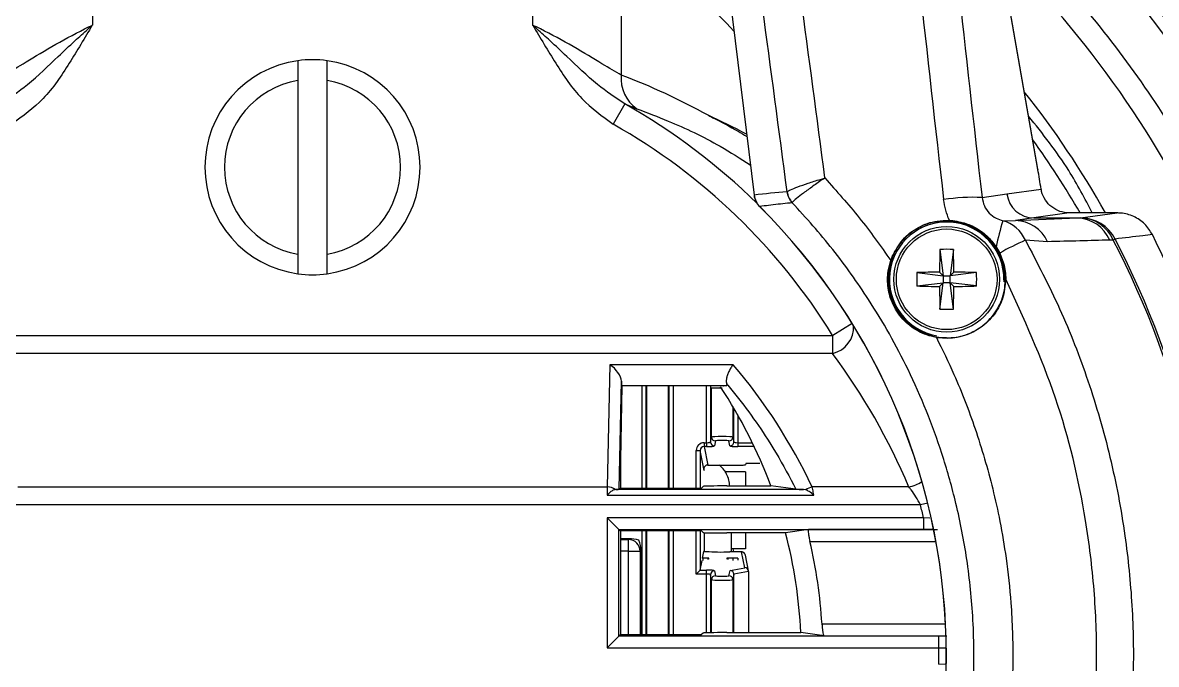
# Model space of a CAD drawing. Extents: x 6 to 134, y 3 to 97.
# Drawn here: x 128.106 to 131.004, y 41.495 to 43.136 of the extents above; entities that cross this region are included whole.
import ezdxf

# ---------------------------------------------------------------- set-up
doc = ezdxf.new("R2010")
doc.units = 0
doc.header["$MEASUREMENT"] = 0
doc.layers.add('OBJECT', color=7, linetype='CONTINUOUS')

msp = doc.modelspace()

# ---------------------------------------------------------------- linework, layer by layer
at = {"layer": 'OBJECT'}
for p, q in [((130.7012, 42.7613), (130.5151, 43.8271)), ((130.7012, 42.7608), (130.5151, 43.8265)), ((129.8638, 43.6049), (129.9755, 42.6952)), ((129.8642, 43.605), (129.9759, 42.6952)), ((128.2837, 43.5581), (128.2837, 43.1302)), ((129.4095, 43.5581), (129.4095, 43.1302)), ((129.6361, 43.4233), (129.6361, 43.0021)), ((128.8091, 43.0389), (128.8091, 42.9884)), ((128.8091, 42.9884), (128.8091, 42.5446)), ((128.8841, 42.5446), (128.8841, 42.9884)), ((129.6449, 42.9286), (129.6155, 42.8766)), ((129.6449, 42.9286), (129.6759, 42.9163)), ((130.7012, 42.7613), (130.7012, 42.7608)), ((130.0597, 42.7039), (130.0601, 42.7041)), ((130.5586, 42.6892), (130.6222, 42.6983)), ((130.6222, 42.6983), (130.7096, 42.7108)), ((129.9755, 42.6952), (129.9759, 42.6952)), ((130.0734, 42.6764), (130.0728, 42.6757)), ((129.9899, 42.6659), (129.9901, 42.666)), ((130.7814, 42.6497), (130.6911, 42.6368)), ((130.9036, 42.6497), (130.7814, 42.6497)), ((130.8106, 42.6372), (130.9036, 42.6497)), ((130.6116, 42.6297), (130.6443, 42.6301)), ((130.6911, 42.6368), (130.6443, 42.6301)), ((130.6443, 42.6301), (130.8017, 42.6368)), ((130.6911, 42.6368), (130.8017, 42.6368)), ((130.8017, 42.6368), (130.8106, 42.6372)), ((130.7261, 42.5761), (130.6692, 42.5799)), ((130.8939, 42.5804), (130.8849, 42.5802)), ((130.8987, 42.5829), (130.8939, 42.5804)), ((131.0041, 42.5744), (130.9941, 42.5945)), ((130.451, 42.5563), (130.4589, 42.4893)), ((130.4852, 42.5563), (130.4774, 42.4893)), ((130.6025, 42.5465), (130.5933, 42.5625)), ((130.5942, 42.5633), (130.6036, 42.5471)), ((128.8841, 42.4941), (128.8841, 42.5446)), ((130.3185, 42.5015), (130.325, 42.5283)), ((130.326, 42.5279), (130.3197, 42.5014)), ((130.325, 42.5283), (130.3285, 42.5375)), ((130.3294, 42.5371), (130.326, 42.5279)), ((130.3287, 42.5381), (130.3285, 42.5375)), ((130.3296, 42.5377), (130.3294, 42.5371)), ((130.6124, 42.5209), (130.6025, 42.5465)), ((130.6036, 42.5471), (130.6135, 42.5213)), ((130.3185, 42.5015), (130.3184, 42.5011)), ((130.3196, 42.501), (130.3197, 42.5014)), ((130.3918, 42.4971), (130.4589, 42.4893)), ((130.4589, 42.4893), (130.4498, 42.4984)), ((130.4865, 42.4984), (130.4774, 42.4893)), ((130.5444, 42.4971), (130.4774, 42.4893)), ((130.6124, 42.5209), (130.6125, 42.5205)), ((130.6181, 42.4804), (130.6125, 42.5205)), ((130.6136, 42.5209), (130.6135, 42.5213)), ((130.3918, 42.4629), (130.4589, 42.4708)), ((130.4498, 42.4616), (130.4589, 42.4708)), ((130.451, 42.4037), (130.4589, 42.4708)), ((130.4589, 42.4893), (130.4589, 42.4708)), ((130.4589, 42.4893), (130.4774, 42.4893)), ((130.4774, 42.4708), (130.4589, 42.4708)), ((130.4774, 42.4708), (130.4774, 42.4893)), ((130.4852, 42.4037), (130.4774, 42.4708)), ((130.4774, 42.4708), (130.4865, 42.4616)), ((130.5444, 42.4629), (130.4774, 42.4708)), ((130.2264, 42.3672), (130.1766, 42.3364)), ((130.3789, 42.3578), (130.379, 42.3577)), ((130.38, 42.3586), (130.3798, 42.3587)), ((127.5167, 42.3364), (130.1766, 42.3364)), ((130.1766, 42.2905), (130.1766, 42.3364)), ((130.1766, 42.2905), (127.5167, 42.2905)), ((129.6069, 42.2617), (129.6004, 41.9489)), ((129.9224, 42.2617), (129.6069, 42.2617)), ((129.6308, 41.9431), (129.6365, 42.2197)), ((129.6379, 42.2077), (129.634, 42.0193)), ((129.6369, 42.2087), (129.6379, 42.2077)), ((129.6369, 42.2087), (129.9061, 42.2087)), ((129.8905, 42.2077), (129.6379, 42.2077)), ((129.6893, 41.9463), (129.6893, 42.2077)), ((129.6993, 42.2077), (129.6993, 41.9463)), ((129.7018, 41.9463), (129.7018, 42.2077)), ((129.7564, 42.2077), (129.7564, 41.9463)), ((129.7589, 41.9463), (129.7589, 42.2077)), ((129.7689, 42.2077), (129.7689, 41.9463)), ((129.8543, 42.0622), (129.8543, 42.2077)), ((129.8643, 42.2077), (129.8643, 42.0639)), ((129.9061, 42.2087), (129.8971, 42.2075)), ((129.8668, 42.0765), (129.8668, 42.2029)), ((129.9214, 42.1547), (129.9214, 42.0765)), ((129.9239, 42.0639), (129.9239, 42.1504)), ((129.9339, 42.1331), (129.9339, 42.0622)), ((129.8478, 42.0622), (129.8543, 42.0622)), ((129.8478, 42.0622), (129.8478, 42.0522)), ((129.8543, 42.0622), (129.8543, 42.0522)), ((129.8643, 42.0639), (129.8668, 42.0765)), ((129.8768, 42.0666), (129.8743, 42.0539)), ((129.9139, 42.0539), (129.9114, 42.0666)), ((129.9214, 42.0765), (129.9239, 42.0639)), ((129.9339, 42.0622), (129.9339, 42.0522)), ((129.9339, 42.0622), (129.9712, 42.0622)), ((129.8278, 42.0421), (129.8378, 42.0421)), ((129.8278, 41.9463), (129.8278, 42.0421)), ((129.8378, 42.0421), (129.8378, 41.9463)), ((129.848, 41.9907), (129.8378, 42.0421)), ((129.8478, 42.0522), (129.8571, 42.005)), ((129.8543, 42.0522), (129.8478, 42.0522)), ((129.976, 42.0522), (129.9339, 42.0522)), ((129.6339, 42.0078), (129.6339, 41.9463)), ((129.8571, 42.005), (129.9437, 42.005)), ((129.9543, 42.009), (129.9537, 42.0059)), ((129.9616, 42.009), (129.9543, 42.009)), ((129.99, 42.009), (129.9616, 42.009)), ((129.848, 41.9915), (129.848, 41.9913)), ((129.954, 41.9879), (129.9004, 41.9879)), ((129.954, 41.9879), (129.954, 41.9515)), ((128.0928, 41.9489), (129.6004, 41.9489)), ((129.6217, 41.9426), (129.6209, 41.9425)), ((130.1016, 41.9426), (129.6217, 41.9426)), ((129.6308, 41.9431), (129.6339, 41.9463)), ((129.6339, 41.9463), (129.8414, 41.9463)), ((129.8456, 41.9505), (129.8414, 41.9463)), ((129.9056, 41.9515), (130.0185, 41.9515)), ((130.0828, 41.9433), (130.0185, 41.9515)), ((130.1078, 41.9415), (130.1016, 41.9426)), ((130.3714, 41.9489), (130.1242, 41.9489)), ((129.6003, 41.928), (130.1285, 41.928)), ((130.4011, 41.9029), (127.2922, 41.9029)), ((130.4195, 41.9075), (130.4011, 41.9029)), ((130.4088, 41.8704), (129.6002, 41.8704)), ((129.6002, 41.8704), (129.6002, 41.5376)), ((129.6002, 41.8704), (129.6302, 41.8404)), ((130.4088, 41.8704), (130.4088, 41.8404)), ((130.4249, 41.8688), (130.4088, 41.8704)), ((129.6302, 41.5676), (129.6302, 41.8404)), ((129.6302, 41.8404), (130.4088, 41.8404)), ((129.6302, 41.8404), (129.6339, 41.8367)), ((129.8414, 41.8367), (129.6339, 41.8367)), ((129.6339, 41.8367), (129.6339, 41.5713)), ((129.6893, 41.5713), (129.6893, 41.8367)), ((129.6993, 41.8367), (129.6993, 41.5713)), ((129.7018, 41.5713), (129.7018, 41.8367)), ((129.7564, 41.8367), (129.7564, 41.5713)), ((129.7589, 41.5713), (129.7589, 41.8367)), ((129.7689, 41.8367), (129.7689, 41.5713)), ((129.8278, 41.7263), (129.8278, 41.8367)), ((129.8378, 41.8367), (129.8378, 41.7364)), ((129.8414, 41.8367), (129.8456, 41.8325)), ((129.8478, 41.8323), (129.8478, 41.7841)), ((130.0563, 41.8315), (129.9056, 41.8315)), ((129.9178, 41.7831), (129.9178, 41.8315)), ((129.954, 41.8315), (129.954, 41.7911)), ((130.1149, 41.8399), (130.0563, 41.8315)), ((130.4348, 41.8399), (130.1149, 41.8399)), ((129.6566, 41.8165), (129.6339, 41.8165)), ((129.6339, 41.8144), (129.6545, 41.8144)), ((129.6545, 41.8144), (129.6566, 41.8165)), ((129.6545, 41.7844), (129.6545, 41.8144)), ((130.1185, 41.8099), (130.4406, 41.8099)), ((129.6545, 41.7844), (129.6339, 41.7844)), ((129.6545, 41.7844), (129.6845, 41.7844)), ((129.6545, 41.5713), (129.6545, 41.7844)), ((129.6866, 41.7865), (129.6845, 41.7844)), ((129.6845, 41.7844), (129.6845, 41.5713)), ((129.6866, 41.5713), (129.6866, 41.7865)), ((129.8438, 41.7665), (129.8473, 41.7841)), ((129.8478, 41.7867), (129.8473, 41.7841)), ((129.8473, 41.7841), (129.855, 41.7841)), ((129.9386, 41.7831), (129.9137, 41.7831)), ((129.9386, 41.7831), (129.915, 41.7831)), ((129.954, 41.7911), (129.9178, 41.7911)), ((129.9436, 41.7827), (129.9386, 41.7831)), ((129.9386, 41.7831), (129.9386, 41.7831)), ((129.9516, 41.7426), (129.9436, 41.7827)), ((129.9614, 41.7344), (129.9534, 41.7747)), ((129.8378, 41.7364), (129.8427, 41.7611)), ((129.8442, 41.7665), (129.8427, 41.7665)), ((129.8442, 41.7665), (129.8442, 41.7611)), ((129.8574, 41.7665), (129.8442, 41.7665)), ((129.8597, 41.7665), (129.8574, 41.7665)), ((129.8574, 41.7665), (129.8574, 41.7636)), ((129.8597, 41.7645), (129.8597, 41.7665)), ((129.9059, 41.7665), (129.9059, 41.7645)), ((129.9083, 41.7665), (129.9059, 41.7665)), ((129.9215, 41.7665), (129.9083, 41.7665)), ((129.9083, 41.7665), (129.9083, 41.7636)), ((129.9142, 41.7356), (129.9516, 41.7426)), ((129.9215, 41.7665), (129.9215, 41.7611)), ((129.9341, 41.7665), (129.9215, 41.7665)), ((129.9341, 41.7665), (129.9341, 41.7616)), ((129.8278, 41.7263), (129.8378, 41.7363)), ((129.8543, 41.7263), (129.8278, 41.7263)), ((129.8378, 41.7363), (129.8543, 41.7363)), ((129.8543, 41.7263), (129.8543, 41.7363)), ((129.8543, 41.576), (129.8543, 41.7263)), ((129.8668, 41.7121), (129.8643, 41.7246)), ((129.8643, 41.7246), (129.8643, 41.5762)), ((129.8668, 41.5763), (129.8668, 41.7121)), ((129.8743, 41.7346), (129.8768, 41.722)), ((129.9114, 41.722), (129.9142, 41.7356)), ((129.9241, 41.7255), (129.9214, 41.7121)), ((129.9214, 41.7121), (129.9214, 41.5765)), ((129.9616, 41.7328), (129.9241, 41.7258)), ((129.9241, 41.5765), (129.9241, 41.7255)), ((129.9616, 41.7324), (129.9616, 41.5765)), ((130.4652, 41.5981), (130.1493, 41.5981)), ((129.6002, 41.5376), (129.6302, 41.5676)), ((129.6302, 41.5676), (129.6339, 41.5713)), ((130.4482, 41.5676), (129.6302, 41.5676)), ((129.6339, 41.5713), (129.8414, 41.5713)), ((129.8456, 41.5755), (129.8414, 41.5713)), ((129.9056, 41.5765), (130.0952, 41.5765)), ((130.1545, 41.5681), (130.0952, 41.5765)), ((130.1545, 41.5681), (130.4659, 41.5681)), ((130.4482, 41.5376), (130.4482, 41.5676)), ((130.4689, 41.5675), (130.4482, 41.5676)), ((130.4659, 41.5681), (130.4659, 41.5822)), ((129.6002, 41.5376), (130.4482, 41.5376)), ((130.4482, 41.5376), (130.4662, 41.5374)), ((130.4646, 41.4956), (130.4482, 41.4954))]:
    msp.add_line(p, q, dxfattribs=at)
at = {"layer": 'OBJECT', "flags": 128}
for points in [[(130.6167, 42.4595), (130.618, 42.475), (130.6124, 42.5209)], [(130.3798, 42.3587), (130.421, 42.3376), (130.442, 42.3323)], [(129.9241, 41.7831), (129.9239, 41.7841), (129.9221, 41.7911)]]:
    msp.add_lwpolyline(points, dxfattribs=at)
at = {"layer": 'OBJECT'}
for radius in [0.135, 0.1287]:
    msp.add_circle((130.4681, 42.48), radius, dxfattribs=at)
for centre, radius, start, end in [((128.8466, 41.5165), 3.0068, 93.8025, 160.2009), ((128.8466, 41.5165), 3.0068, 19.7991, 86.1975), ((128.8466, 41.5165), 2.9067, 20.6331, 58.5533), ((128.8466, 41.5165), 2.901, 20.2713, 58.3816), ((128.8466, 41.5165), 2.7223, 21.7629, 51.3353), ((128.8466, 41.5165), 2.6951, 22.6787, 50.6776), ((128.8466, 41.5165), 2.5186, 24.1756, 45.7698), ((128.8466, 42.7665), 0.275, 97.8375, 262.1625), ((128.8466, 42.7665), 0.275, 82.1625, 97.8375), ((128.8466, 42.7665), 0.275, 277.8375, 82.1625), ((128.8466, 42.7665), 0.225, 99.5941, 260.4059), ((128.8466, 42.7665), 0.225, 279.5941, 80.4059), ((129.7292, 42.9932), 0.0936, 174.5978, 235.279), ((128.8466, 41.5165), 2.3227, 29.2024, 38.4121), ((128.8466, 41.5165), 1.6222, 45.5018, 60.5194), ((128.8466, 41.5165), 1.5624, 31.6547, 60.5194), ((128.8466, 41.5165), 2.2663, 30.0031, 35.6618), ((130.1096, 42.7099), 0.0502, 186.9476, 222.9201), ((130.11, 42.7109), 0.0503, 187.8076, 223.3422), ((130.6915, 42.7066), 0.0698, 186.8424, 269.6829), ((130.0252, 42.7013), 0.05, 187, 225.1267), ((130.0258, 42.7013), 0.0502, 186.9738, 224.6775), ((130.5358, 42.2029), 0.4868, 87.3108, 98.9427), ((128.8461, 41.517), 1.6211, 314.8733, 45.1267), ((128.8461, 41.517), 1.6214, 314.8733, 45.1267), ((130.4681, 42.48), 0.1464, 359.3219, 260.0756), ((130.4681, 42.48), 0.1474, 357.554, 90), ((130.5695, 42.6261), 0.0945, 177.1711, 177.8159), ((131.7872, 42.286), 1.2248, 163.6999, 166.9116), ((130.5875, 42.5437), 0.0894, 23.9138, 74.3397), ((130.6419, 42.5374), 0.0927, 24.6916, 88.5034), ((130.7992, 42.5436), 0.0932, 23.0895, 88.4744), ((130.8081, 42.544), 0.0932, 23.0049, 88.4728), ((130.8102, 42.5378), 0.0994, 27.0034, 89.7483), ((130.9733, 41.8913), 0.7528, 113.8274, 119.4131), ((128.8461, 41.517), 2.3074, 332.557, 27.443), ((128.8461, 41.517), 2.3128, 332.557, 27.443), ((132.5819, 42.482), 2.1322, 178.0047, 179.5614), ((130.4681, 42.228), 0.3287, 87.0143, 92.9857), ((128.3543, 42.482), 2.1322, 0.4386, 1.9953), ((130.5948, 42.5618), 0.00166, 111.7708, 155.6875), ((128.8461, 41.517), 2.4031, 333.8964, 26.1036), ((130.4681, 42.48), 0.15, 157.6297, 171.7872), ((130.3238, 42.5238), 0.00469, 62.0226, 74.4986), ((130.3269, 42.533), 0.00479, 58.4512, 70.7267), ((130.327, 42.5334), 0.00499, 58.4582, 70.2401), ((130.6057, 42.5421), 0.00541, 112.7964, 125.5716), ((128.8466, 42.7665), 0.275, 262.1625, 277.8375), ((130.3193, 42.5049), 0.00387, 257.3439, 274.6428), ((130.3194, 42.5052), 0.00379, 256.939, 274.5988), ((130.4681, 42.48), 0.1474, 166.5865, 255.1951), ((130.7201, 42.48), 0.3287, 177.0143, 182.9857), ((130.4661, 40.3662), 2.1322, 90.4386, 91.9953), ((130.4701, 40.3662), 2.1322, 88.0047, 89.5614), ((130.2161, 42.48), 0.3287, 357.0143, 2.9857), ((130.6142, 42.5177), 0.00371, 101.087, 119.0116), ((130.6143, 42.5174), 0.00356, 100.579, 119.2375), ((130.6189, 42.4759), 0.00456, 87.0285, 99.6449), ((130.4661, 44.5938), 2.1322, 268.0047, 269.5614), ((132.5819, 42.478), 2.1322, 180.4386, 181.9953), ((128.3543, 42.478), 2.1322, 358.0047, 359.5614), ((130.4701, 44.5938), 2.1322, 270.4386, 271.9953), ((130.4681, 42.732), 0.3287, 267.0143, 272.9857), ((130.1621, 42.3567), 0.0678, 282.3522, 4.4531), ((130.3806, 42.357), 0.00188, 113.7891, 156.511), ((130.3807, 42.357), 0.00182, 113.0955, 157.3019), ((130.4701, 42.3266), 0.0287, 168.5229, 170.4272), ((128.8466, 41.5165), 1.25, 20.365, 33.4298), ((129.8743, 42.0639), 0.01, 180.2093, 270.0035), ((129.8768, 42.0766), 0.01, 180.2093, 270.0035), ((129.9114, 42.0766), 0.01, 269.9965, 359.7907), ((129.9139, 42.0639), 0.01, 269.9965, 359.7907), ((129.6005, 41.9132), 0.0357, 55.254, 90.231), ((130.132, 41.9092), 0.0404, 101.2532, 126.9537), ((130.3574, 42.0278), 0.0802, 280.0276, 306.1253), ((128.8466, 41.5165), 1.6018, 12.7647, 13.9591), ((128.8466, 41.5165), 1.25, 2.7513, 14.5959), ((129.6545, 41.7843), 0.03, 0.0817, 89.9183), ((128.8466, 41.5165), 1.3053, 3.5854, 12.989), ((129.9436, 41.7727), 0.00997, 11.3549, 90.1945), ((129.8743, 41.7246), 0.01, 89.9973, 179.7929), ((129.8768, 41.712), 0.01, 89.9973, 179.7929), ((129.9114, 41.712), 0.01, 0.2071, 90.0027), ((128.8466, 41.5165), 1.6018, 359.2455, 0.7545)]:
    msp.add_arc(centre, radius, start, end, dxfattribs=at)
for centre, major_axis, ratio, start_param, end_param in [((132.735, 41.517), (-2.1532, 17.375), 0.121162, 1.424138, 1.488586), ((132.8335, 41.5291), (-2.1536, 17.275), 0.121842, 1.423964, 1.488412), ((128.1738, 41.517), (-2.1532, 17.375), 0.121162, 4.767761, 4.82163), ((128.0752, 41.5049), (-2.1536, 17.275), 0.121842, 4.766665, 4.821455), ((128.1089, 41.5165), (2.4576, 0), 0.964711, 0.739825, 0.828289), ((129.0597, 41.5165), (1.6185, 0), 0.982242, 1.05506, 1.206655), ((129.1905, 41.5165), (1.5813, 0), 0.964711, 1.065189, 1.135104), ((130.6686, 42.5712), (-0.0611, 0.4899), 0.121842, 4.986179, 5.094438), ((130.0912, 41.6699), (1.6505, 0.2027), 0.620494, 1.513741, 1.564438), ((128.8466, 41.2968), (0, 1.666), 0.99455, 5.11451, 5.351434), ((129.6069, 42.2387), (-0.0267, 0.0273), 0.466243, 3.59711, 5.156688), ((128.8466, 41.3299), (0, 1.4321), 0.989236, 5.159305, 5.420806), ((129.6369, 42.2387), (0, 0.03), 0.017455, 2.25771, 3.124139), ((129.8478, 42.0421), (0.0039, -0.0197), 0.995992, 2.946752, 4.516017), ((129.8543, 42.0639), (0.01, 0), 0.17619, 4.712389, 6.265732), ((129.8941, 42.0765), (0.0273, 0), 0.055863, 0.017453, 3.124139), ((129.8941, 42.0665), (0.0173, 0), 0.088095, 0.017453, 3.124139), ((129.9339, 42.0639), (0.01, 0), 0.17619, 3.159046, 4.712389), ((129.8478, 42.0421), (-0.00197, 0.00993), 0.988086, 6.088345, 7.657609), ((129.8543, 42.054), (0.02, 0), 0.088095, 4.712389, 6.265732), ((129.9339, 42.054), (0.02, 0), 0.088095, 3.159046, 4.712389), ((129.6341, 42.0078), (0, 0.015), 0.017455, 0.698132, 1.570796), ((129.8571, 41.995), (0.00195, -0.00985), 0.995992, 2.946752, 4.430935), ((129.9437, 42.0059), (0.01, 0), 0.088095, 4.712389, 6.265732), ((129.8321, 42.1211), (-0.2889, 1.4479), 0.006643, 1.656085, 1.659053), ((129.6007, 41.9029), (0, 0.06), 0.008728, 0.698132, 1.138337), ((129.6008, 41.9431), (0.03, 0), 0.027722, 5.486967, 6.255445), ((129.9056, 41.9505), (0.06, 0), 0.017455, 1.570796, 3.124139), ((129.9056, 41.8325), (0.06, 0), 0.017455, 3.159046, 4.712389), ((129.6716, 41.8015), (0.0334, -0.0079), 0.382382, 1.384788, 2.123396), ((129.6686, 41.7985), (-0.0089, 0.032), 0.489854, 4.198366, 5.029337), ((129.8916, 41.787), (0.05, 0), 0.087489, 3.889355, 5.169274), ((129.9516, 41.7327), (0.00837, -0.00566), 0.980059, 0.622364, 2.15616), ((129.8278, 41.7364), (0.01, 0), 0.087489, 6.195919, 6.265732), ((129.8543, 41.7346), (0.02, 0), 0.087489, 0.017453, 1.570796), ((129.8543, 41.7246), (0.01, 0), 0.174977, 0.017453, 1.570796), ((129.8941, 41.7121), (0.0273, 0), 0.055478, 3.159046, 6.265732), ((129.8941, 41.7221), (0.0173, 0), 0.087489, 3.159046, 6.265732), ((129.9142, 41.7257), (-0.00707, 0.00716), 0.980059, 3.960124, 5.49392), ((129.9137, 41.7235), (0.00828, 0.00762), 0.823569, 5.634131, 5.669611), ((129.952, 41.7307), (0.00637, 0.00872), 0.830676, 5.433881, 5.472402), ((129.9056, 41.5755), (0.06, 0), 0.017455, 1.570796, 3.124139)]:
    msp.add_ellipse(centre, major_axis=major_axis, ratio=ratio, start_param=start_param, end_param=end_param, dxfattribs=at)
for points, knots in [([(126.0849, 42.5456), (126.1187, 42.6294), (126.1869, 42.7985), (126.3193, 43.0406), (126.475, 43.2739), (126.6552, 43.4941), (126.858, 43.698), (127.0805, 43.8818), (127.3199, 44.0429), (127.573, 44.1794), (127.8353, 44.2896), (128.1032, 44.3726), (128.373, 44.4308), (128.5544, 44.4482), (128.6444, 44.4568)], [0, 0, 0, 0, 0.080321, 0.16194, 0.244772, 0.329378, 0.414487, 0.5, 0.585518, 0.670628, 0.755228, 0.838065, 0.919682, 1, 1, 1, 1]), ([(129.0488, 44.4568), (129.1388, 44.4482), (129.3203, 44.4308), (129.59, 44.3726), (129.8579, 44.2896), (130.1203, 44.1794), (130.3734, 44.0429), (130.6128, 43.8818), (130.8353, 43.698), (131.038, 43.4941), (131.2182, 43.2739), (131.3739, 43.0406), (131.5063, 42.7985), (131.5745, 42.6294), (131.6083, 42.5456)], [0, 0, 0, 0, 0.080321, 0.16194, 0.244772, 0.329378, 0.414487, 0.5, 0.585518, 0.670628, 0.755228, 0.838065, 0.919682, 1, 1, 1, 1]), ([(130.3578, 44.0171), (130.448, 43.9586), (130.6292, 43.841), (130.8749, 43.6273), (131.098, 43.3886), (131.292, 43.1256), (131.4574, 42.845), (131.5398, 42.6455), (131.5809, 42.5461)], [0, 0, 0, 0, 0.165461, 0.332207, 0.5, 0.667784, 0.834534, 1, 1, 1, 1]), ([(130.5181, 43.8095), (130.5429, 43.7927), (130.6532, 43.7178), (130.8294, 43.557), (131.0424, 43.3291), (131.2268, 43.0772), (131.3846, 42.8091), (131.4638, 42.6185), (131.5032, 42.5236)], [0, 0, 0, 0, 0.0546, 0.243502, 0.433551, 0.623588, 0.812496, 1, 1, 1, 1]), ([(131.2051, 42.5579), (131.1689, 42.6338), (131.0964, 42.7861), (130.96, 43.0006), (130.8026, 43.2005), (130.6769, 43.3394), (130.5995, 43.4052), (130.5869, 43.416)], [0, 0, 0, 0, 0.236632, 0.474692, 0.713929, 0.953149, 1, 1, 1, 1]), ([(128.0483, 42.9286), (128.0721, 42.9445), (128.1251, 42.98), (128.1843, 43.0389), (128.2359, 43.0869), (128.2642, 43.1127), (128.2789, 43.1259), (128.2826, 43.1292), (128.2835, 43.13), (128.2837, 43.1302)], [0, 0, 0, 0, 0.27983, 0.624286, 0.809772, 0.953387, 0.988094, 0.997832, 1, 1, 1, 1]), ([(128.0571, 43.0021), (128.0723, 43.0109), (128.1042, 43.0293), (128.178, 43.0748), (128.2414, 43.1093), (128.2771, 43.1269), (128.2837, 43.1302)], [0, 0, 0, 0, 0.292814, 0.615698, 0.928629, 1, 1, 1, 1]), ([(128.2837, 43.1302), (128.2836, 43.13), (128.2737, 43.1136), (128.2544, 43.0807), (128.2152, 43.0167), (128.1642, 42.9399), (128.1058, 42.8971), (128.0777, 42.8766)], [0, 0, 0, 0, 0.001834, 0.174122, 0.346362, 0.686143, 1, 1, 1, 1]), ([(129.6449, 42.9286), (129.6212, 42.9445), (129.5681, 42.98), (129.509, 43.0389), (129.4573, 43.0869), (129.4291, 43.1127), (129.4143, 43.1259), (129.4106, 43.1292), (129.4097, 43.13), (129.4095, 43.1302)], [0, 0, 0, 0, 0.27983, 0.624286, 0.809772, 0.953387, 0.988094, 0.997832, 1, 1, 1, 1]), ([(129.6361, 43.0021), (129.6209, 43.0109), (129.589, 43.0293), (129.5152, 43.0748), (129.4518, 43.1093), (129.4161, 43.1269), (129.4095, 43.1302)], [0, 0, 0, 0, 0.292814, 0.615698, 0.928629, 1, 1, 1, 1]), ([(129.4095, 43.1302), (129.4096, 43.13), (129.4195, 43.1136), (129.4388, 43.0807), (129.478, 43.0167), (129.529, 42.9399), (129.5875, 42.8971), (129.6155, 42.8766)], [0, 0, 0, 0, 0.001834, 0.174122, 0.346362, 0.686143, 1, 1, 1, 1]), ([(128.8841, 42.9884), (128.8841, 42.9886), (128.8841, 43.0055), (128.8841, 43.0223), (128.8841, 43.0389)], [0, 0, 0, 0, 0.0137595, 1, 1, 1, 1]), ([(129.6759, 42.9163), (129.7026, 42.9061), (129.7739, 42.8787), (129.8709, 42.8333), (129.9404, 42.7891), (129.966, 42.7728)], [0, 0, 0, 0, 0.273609, 0.732632, 1, 1, 1, 1]), ([(129.8579, 42.8995), (129.8585, 42.8992), (129.8625, 42.8972), (129.8882, 42.8842), (129.9207, 42.8671), (129.9496, 42.8497), (129.9571, 42.8452)], [0, 0, 0, 0, 0.017241, 0.122769, 0.772961, 1, 1, 1, 1]), ([(130.8405, 42.6497), (130.8213, 42.6866), (130.7753, 42.7745), (130.7134, 42.8523), (130.6775, 42.8975)], [0, 0, 0, 0, 0.418647, 1, 1, 1, 1]), ([(130.0601, 42.7041), (130.0624, 42.7055), (130.0669, 42.7084), (130.0866, 42.7162), (130.1132, 42.7256), (130.1379, 42.7335), (130.1526, 42.7379), (130.1564, 42.739), (130.1565, 42.7391)], [0, 0, 0, 0, 0.228126, 0.45619, 0.68593, 0.91858, 0.996838, 1, 1, 1, 1]), ([(130.1565, 42.7391), (130.1564, 42.739), (130.1531, 42.7368), (130.1405, 42.7282), (130.1191, 42.7132), (130.0961, 42.6962), (130.0792, 42.6827), (130.0753, 42.6785), (130.0734, 42.6764)], [0, 0, 0, 0, 0.003163, 0.081336, 0.313863, 0.543601, 0.771772, 1, 1, 1, 1]), ([(130.1565, 42.7391), (130.1865, 42.7057), (130.2467, 42.6386), (130.2989, 42.5651), (130.325, 42.5283)], [0, 0, 0, 0, 0.498582, 1, 1, 1, 1]), ([(130.7814, 42.6497), (130.7734, 42.6505), (130.7573, 42.6521), (130.7359, 42.6643), (130.7194, 42.6822), (130.7119, 42.699), (130.71, 42.7087), (130.7096, 42.7108)], [0, 0, 0, 0, 0.231454, 0.4628, 0.696832, 0.93503, 1, 1, 1, 1]), ([(130.0728, 42.6757), (130.0688, 42.6753), (130.0488, 42.6733), (130.0212, 42.6701), (129.9977, 42.667), (129.9901, 42.666)], [0, 0, 0, 0, 0.144675, 0.723378, 1, 1, 1, 1]), ([(130.0728, 40.3583), (130.1131, 40.4032), (130.1946, 40.494), (130.2975, 40.6465), (130.3702, 40.7822), (130.4296, 40.9199), (130.475, 41.0531), (130.5112, 41.2076), (130.5295, 41.3375), (130.539, 41.4739), (130.5376, 41.6136), (130.5208, 41.7703), (130.4931, 41.9088), (130.4475, 42.0694), (130.3773, 42.2434), (130.2926, 42.3936), (130.2096, 42.5154), (130.1445, 42.5984), (130.0908, 42.6564), (130.0728, 42.6757)], [0, 0, 0, 0, 0.070792, 0.143093, 0.215241, 0.251103, 0.319013, 0.379895, 0.436987, 0.472592, 0.54001, 0.600446, 0.657115, 0.705414, 0.796026, 0.876457, 0.907237, 0.969, 1, 1, 1, 1]), ([(130.4751, 42.6308), (130.4751, 42.6309), (130.4673, 42.6476), (130.4637, 42.6657), (130.4601, 42.6838)], [0, 0, 0, 0, 0.0080179, 1, 1, 1, 1]), ([(130.5586, 42.6892), (130.5601, 42.6819), (130.563, 42.6673), (130.5761, 42.6487), (130.593, 42.6356), (130.6058, 42.6316), (130.6116, 42.6297)], [0, 0, 0, 0, 0.262327, 0.524834, 0.784589, 1, 1, 1, 1]), ([(130.9941, 42.5945), (130.988, 42.604), (130.9758, 42.6231), (130.9467, 42.6421), (130.9214, 42.6492), (130.9068, 42.6496), (130.9036, 42.6497)], [0, 0, 0, 0, 0.302947, 0.605662, 0.913216, 1, 1, 1, 1]), ([(130.3287, 42.5381), (130.3368, 42.5532), (130.353, 42.5833), (130.3945, 42.6148), (130.4371, 42.6302), (130.4646, 42.6306), (130.4751, 42.6308)], [0, 0, 0, 0, 0.276322, 0.552658, 0.828641, 1, 1, 1, 1]), ([(130.4751, 42.6297), (130.4582, 42.6289), (130.4243, 42.6271), (130.3785, 42.6034), (130.3465, 42.5718), (130.3343, 42.5472), (130.3296, 42.5377)], [0, 0, 0, 0, 0.275405, 0.550801, 0.826443, 1, 1, 1, 1]), ([(130.4751, 42.6308), (130.492, 42.6285), (130.5211, 42.6244), (130.5577, 42.6036), (130.5804, 42.5829), (130.5907, 42.5682), (130.5942, 42.5633)], [0, 0, 0, 0, 0.356931, 0.612992, 0.87017, 1, 1, 1, 1]), ([(130.5933, 42.5625), (130.5831, 42.5752), (130.5648, 42.5978), (130.5252, 42.6204), (130.4957, 42.6284), (130.478, 42.6296), (130.4751, 42.6297)], [0, 0, 0, 0, 0.35074, 0.624871, 0.939556, 1, 1, 1, 1]), ([(130.6692, 42.5799), (130.6996, 42.522), (130.7606, 42.4057), (130.8324, 42.2197), (130.8888, 42.0256), (130.9253, 41.8329), (130.9441, 41.6452), (130.9473, 41.4634), (130.9351, 41.2797), (130.8996, 41.0455), (130.8366, 40.8204), (130.7506, 40.608), (130.6964, 40.5055), (130.6692, 40.4541)], [0, 0, 0, 0, 0.0883963, 0.1775309, 0.2690103, 0.361303, 0.4421621, 0.5235795, 0.6067572, 0.6905431, 0.8432564, 0.9213745, 1, 1, 1, 1]), ([(130.8849, 42.5802), (130.8596, 42.5795), (130.807, 42.5781), (130.7538, 42.5768), (130.7261, 42.5761)], [0, 0, 0, 0, 0.480478, 1, 1, 1, 1]), ([(130.9941, 42.5945), (130.986, 42.5935), (130.9543, 42.5896), (130.9225, 42.5858), (130.8987, 42.5829)], [0, 0, 0, 0, 0.25403, 1, 1, 1, 1]), ([(128.8091, 42.5446), (128.8091, 42.5444), (128.8091, 42.5275), (128.8091, 42.5107), (128.8091, 42.4941)], [0, 0, 0, 0, 0.01376, 1, 1, 1, 1]), ([(130.3789, 42.3578), (130.3725, 42.3629), (130.3595, 42.3733), (130.3438, 42.3925), (130.3311, 42.414), (130.3227, 42.4359), (130.318, 42.4579), (130.3162, 42.4794), (130.3177, 42.4938), (130.3184, 42.5011)], [0, 0, 0, 0, 0.152268, 0.309201, 0.454216, 0.604716, 0.734315, 0.866596, 1, 1, 1, 1]), ([(130.3196, 42.501), (130.3189, 42.4844), (130.3175, 42.4511), (130.3358, 42.4049), (130.3593, 42.3749), (130.3753, 42.3623), (130.3798, 42.3587)], [0, 0, 0, 0, 0.306652, 0.614034, 0.892132, 1, 1, 1, 1]), ([(130.6136, 42.5209), (130.6152, 42.5143), (130.6184, 42.5011), (130.6189, 42.4874), (130.6191, 42.4805)], [0, 0, 0, 0, 0.495343, 1, 1, 1, 1]), ([(130.6191, 42.4805), (130.6175, 42.4635), (130.6142, 42.4295), (130.5883, 42.3842), (130.55, 42.3497), (130.5022, 42.33), (130.4645, 42.3278), (130.4448, 42.3309), (130.4418, 42.3314)], [0, 0, 0, 0, 0.19324, 0.386487, 0.579566, 0.772391, 0.965024, 1, 1, 1, 1]), ([(130.442, 42.3323), (130.4589, 42.331), (130.4926, 42.3284), (130.5413, 42.346), (130.5815, 42.3775), (130.609, 42.4208), (130.6177, 42.4573), (130.6181, 42.4773), (130.6181, 42.4804)], [0, 0, 0, 0, 0.192566, 0.385131, 0.577738, 0.770507, 0.963514, 1, 1, 1, 1]), ([(130.6191, 40.5535), (130.6633, 40.6495), (130.7526, 40.8437), (130.8169, 41.1095), (130.8459, 41.3319), (130.854, 41.5079), (130.8474, 41.6856), (130.8195, 41.9109), (130.7556, 42.1824), (130.665, 42.3803), (130.6191, 42.4805)], [0, 0, 0, 0, 0.1583077, 0.3203927, 0.4074997, 0.4946069, 0.5842283, 0.6738496, 0.8349382, 1, 1, 1, 1]), ([(130.4418, 42.3314), (130.4336, 42.3332), (130.4169, 42.3369), (130.3959, 42.3464), (130.3839, 42.3544), (130.379, 42.3577)], [0, 0, 0, 0, 0.36126, 0.737829, 1, 1, 1, 1]), ([(130.38, 42.3586), (130.394, 42.3501), (130.4134, 42.3383), (130.4359, 42.3336), (130.442, 42.3323)], [0, 0, 0, 0, 0.728741, 1, 1, 1, 1]), ([(130.4418, 42.3314), (130.4572, 42.2999), (130.4943, 42.2238), (130.5439, 42.0948), (130.581, 41.9686), (130.6054, 41.8578), (130.6217, 41.7605), (130.6346, 41.6413), (130.6393, 41.5033), (130.6313, 41.3406), (130.6096, 41.1904), (130.5794, 41.0611), (130.5509, 40.9643), (130.5195, 40.8755), (130.4836, 40.7879), (130.4558, 40.7311), (130.4418, 40.7026)], [0, 0, 0, 0, 0.062169, 0.150354, 0.244924, 0.29535, 0.351758, 0.419932, 0.50785, 0.596524, 0.708699, 0.776564, 0.832035, 0.887658, 0.94375, 1, 1, 1, 1]), ([(129.9224, 42.2617), (129.9224, 42.2617), (129.9218, 42.261), (129.9192, 42.258), (129.9149, 42.2519), (129.9102, 42.2427), (129.9068, 42.2336), (129.9048, 42.2253), (129.9042, 42.2178), (129.9051, 42.2144), (129.9056, 42.2128)], [0, 0, 0, 0, 0.003785, 0.054658, 0.24941, 0.420031, 0.571528, 0.713454, 0.856793, 1, 1, 1, 1]), ([(129.897, 42.2076), (129.8971, 42.2076), (129.8971, 42.2076), (129.8964, 42.2077), (129.895, 42.2077), (129.8932, 42.2077), (129.8916, 42.2077), (129.8907, 42.2077), (129.8905, 42.2077)], [0, 0, 0, 0, 0.178776, 0.397887, 0.580521, 0.763909, 0.932685, 1, 1, 1, 1]), ([(129.9056, 42.2128), (129.9066, 42.2115), (129.917, 42.1991), (129.9634, 42.1413), (130.0244, 42.0532), (130.0664, 41.9742), (130.0828, 41.9433)], [0, 0, 0, 0, 0.014416, 0.144501, 0.665406, 1, 1, 1, 1]), ([(129.9061, 42.2087), (129.9064, 42.209), (129.9068, 42.2094), (129.906, 42.2117), (129.9056, 42.2128)], [0, 0, 0, 0, 0.555038, 1, 1, 1, 1]), ([(129.8668, 42.2029), (129.8673, 42.2029), (129.8682, 42.2029), (129.8745, 42.2029), (129.8835, 42.2029), (129.8908, 42.2029), (129.8943, 42.2029), (129.8944, 42.2029)], [0, 0, 0, 0, 0.248533, 0.497066, 0.745599, 0.994132, 1, 1, 1, 1]), ([(129.9137, 41.9515), (129.9129, 41.9565), (129.9101, 41.9735), (129.9018, 41.9919), (129.8899, 42.0019), (129.8863, 42.005)], [0, 0, 0, 0, 0.224308, 0.759219, 1, 1, 1, 1]), ([(129.6209, 41.9425), (129.6185, 41.9418), (129.6137, 41.9404), (129.6067, 41.9346), (129.6022, 41.9301), (129.6003, 41.9281), (129.6003, 41.928)], [0, 0, 0, 0, 0.378286, 0.740602, 0.992265, 1, 1, 1, 1]), ([(130.0828, 41.9433), (130.0848, 41.9431), (130.0882, 41.9429), (130.0976, 41.9427), (130.1016, 41.9426)], [0, 0, 0, 0, 0.575319, 1, 1, 1, 1]), ([(130.1285, 41.928), (130.1275, 41.9331), (130.126, 41.9408), (130.1246, 41.9468), (130.1242, 41.9489)], [0, 0, 0, 0, 0.646691, 1, 1, 1, 1]), ([(130.4011, 41.9029), (130.3973, 41.9099), (130.3898, 41.924), (130.3792, 41.9392), (130.3734, 41.9464), (130.3714, 41.9489)], [0, 0, 0, 0, 0.396075, 0.797134, 1, 1, 1, 1]), ([(130.1285, 41.928), (130.1284, 41.9281), (130.1244, 41.9317), (130.1172, 41.9374), (130.1106, 41.9403), (130.1078, 41.9415)], [0, 0, 0, 0, 0.008868, 0.572493, 1, 1, 1, 1]), ([(130.1149, 41.8399), (130.1146, 41.8395), (130.114, 41.8388), (130.1141, 41.8338), (130.1151, 41.8265), (130.1166, 41.8181), (130.1179, 41.8124), (130.1185, 41.8099)], [0, 0, 0, 0, 0.208546, 0.417164, 0.624791, 0.835752, 1, 1, 1, 1]), ([(130.4088, 41.8404), (130.4194, 41.8404), (130.4316, 41.8404), (130.4429, 41.8405), (130.4445, 41.8405)], [0, 0, 0, 0, 0.861992, 1, 1, 1, 1]), ([(129.9534, 41.7747), (129.953, 41.7759), (129.9524, 41.7779), (129.9505, 41.7801), (129.9487, 41.7814), (129.9469, 41.7823), (129.9453, 41.7827), (129.9434, 41.783), (129.9412, 41.7831), (129.9393, 41.7831), (129.9386, 41.7831)], [0, 0, 0, 0, 0.186029, 0.318632, 0.433567, 0.532376, 0.617127, 0.701765, 0.89737, 1, 1, 1, 1]), ([(130.1493, 41.5981), (130.1496, 41.5947), (130.15, 41.588), (130.1511, 41.579), (130.1524, 41.5722), (130.1535, 41.5687), (130.1542, 41.5683), (130.1545, 41.5681)], [0, 0, 0, 0, 0.2166094, 0.4331763, 0.6507765, 0.8695291, 1, 1, 1, 1])]:
    msp.add_open_spline(points, degree=3, knots=knots, dxfattribs=at)

doc.saveas('drawing.dxf')
